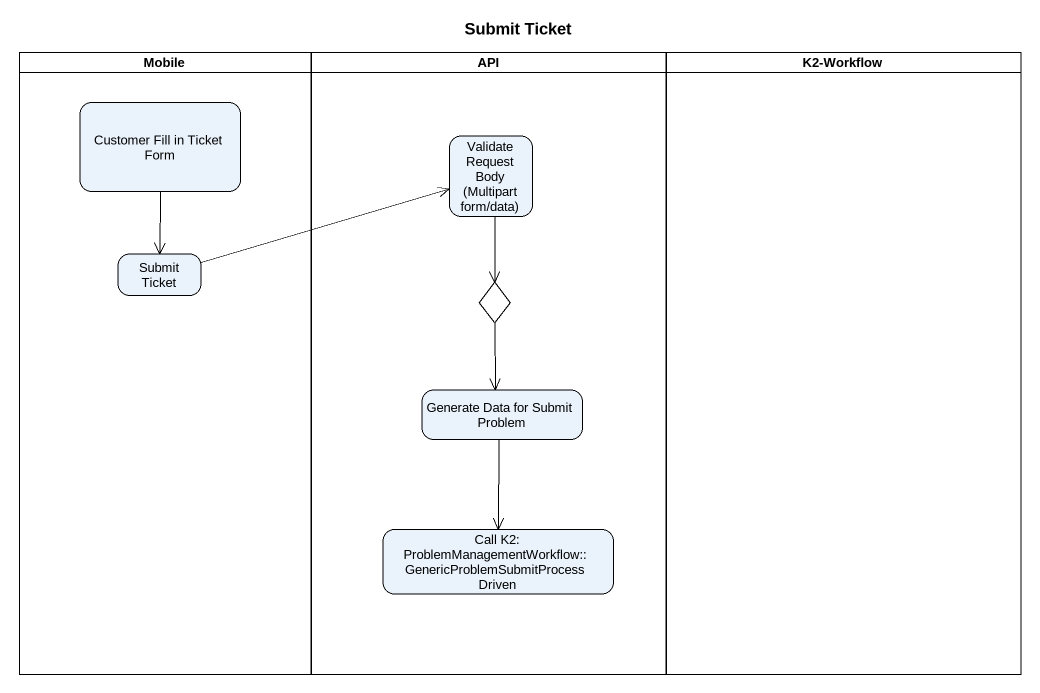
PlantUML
@startuml
title Submit Ticket
hide empty description
state Mobile <<partition>> {
  state "Customer Fill in Ticket Form" as Customer_Fill_in_Ticket_Form
  state "Submit Ticket" as Submit_Ticket
}
state API <<partition>> {
  state "Validate Request Body (Multipart form/data)" as Validate_Request_Body
  state choice1 <<choice>>
  state "Generate Data for Submit Problem" as Generate_Data_for_Submit
  state "Call K2: ProblemManagementWorkflow::GenericProblemSubmitProcessDriven" as Call_K2_ProblemManagementWor
}
state "K2-Workflow" as K2_Workflow <<partition>>
Customer_Fill_in_Ticket_Form --> Submit_Ticket
Validate_Request_Body --> choice1
Submit_Ticket -right-> Validate_Request_Body
choice1 --> Generate_Data_for_Submit
Generate_Data_for_Submit --> Call_K2_ProblemManagementWor
@enduml
